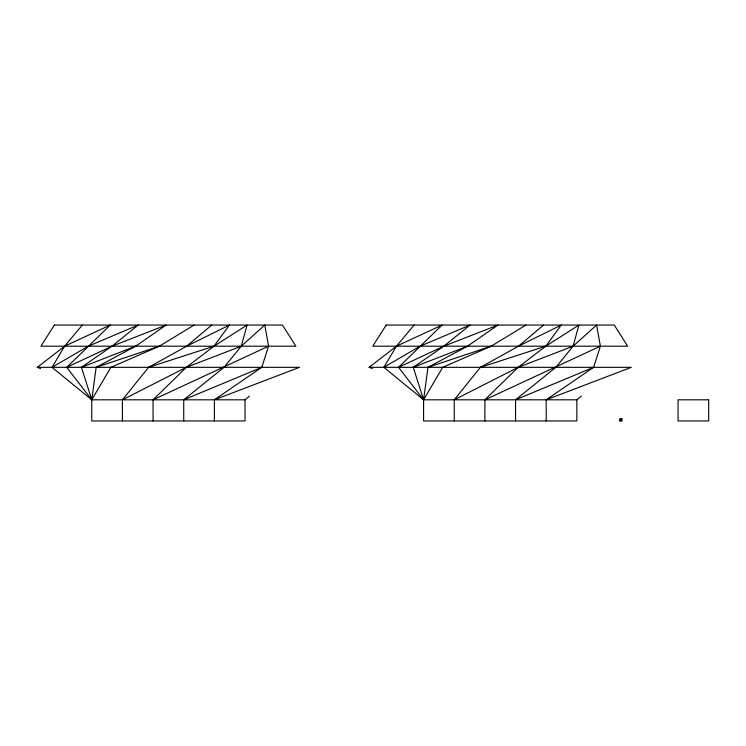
<?xml version="1.0" encoding="UTF-8"?>
<svg xmlns="http://www.w3.org/2000/svg" width="746" height="746" viewBox="0 0 746 746"><rect width="100%" height="100%" fill="white"/><g stroke="black" fill="none" stroke-linecap="round" stroke-linejoin="round"><path stroke-width="1.12" d="M245.033 399.809L91.767 399.809L96.15 367.33L135.669 346.191L166.162 325.051L111.984 346.191L66.72 367.33L91.767 399.809L91.767 420.949L245.033 420.949L245.033 399.809L249.453 396.201M576.854 399.809L423.588 399.809L427.971 367.33L467.5 346.191L497.983 325.051L443.814 346.191L398.55 367.33L423.588 399.809L423.588 420.949L576.854 420.949L576.854 399.809L581.274 396.201M214.382 420.949L214.382 399.809L261.771 367.33L268.56 346.191L264.765 325.051L241.266 346.191L224.042 367.33L183.73 399.809L183.73 420.949M546.203 420.949L546.203 399.809L593.602 367.33L600.39 346.191L596.595 325.051L573.087 346.191L555.873 367.33L515.551 399.809L515.551 420.949M82.321 325.051L64.622 346.191L52.015 367.33L91.767 399.809L110.865 367.33L159.355 346.191L194.109 325.051M414.142 325.051L396.443 346.191L383.836 367.33L423.588 399.809L442.686 367.33L491.176 346.191L525.93 325.051M122.419 420.949L122.419 399.809L148.594 367.33L186.659 346.191L229.442 325.051L213.962 346.191L186.323 367.33L153.07 399.809L153.07 420.949M454.249 420.949L454.249 399.809L480.415 367.33L518.479 346.191L561.262 325.051L545.783 346.191L518.144 367.33L484.9 399.809L484.9 420.949M66.72 367.33L110.268 325.051L64.622 346.191L37.3 367.33L40.536 368.571M398.55 367.33L442.089 325.051L396.443 346.191L369.121 367.33L372.357 368.571M186.659 346.191L211.771 325.051M518.479 346.191L543.601 325.051M91.767 399.809L81.435 367.33L111.984 346.191L138.215 325.051L88.308 346.191L52.015 367.33M423.588 399.809L413.256 367.33L443.814 346.191L470.036 325.051L420.129 346.191L383.836 367.33M122.419 399.809L186.323 367.33L241.266 346.191L247.103 325.051L213.962 346.191L148.594 367.33M454.249 399.809L518.144 367.33L573.087 346.191L578.924 325.051L545.783 346.191L480.415 367.33M268.56 346.191L153.07 399.809M600.39 346.191L484.9 399.809M183.73 399.809L261.771 367.33M515.551 399.809L593.602 367.33M81.435 367.33L135.669 346.191M413.256 367.33L467.5 346.191M214.382 399.809L299.5 367.33L37.3 367.33M546.203 399.809L631.321 367.33L369.121 367.33M96.15 367.33L159.355 346.191M427.971 367.33L491.176 346.191M619.74 419.849L620.84 420.949L620.84 419.849M54.374 325.051L40.937 346.191L295.864 346.191L282.436 325.051L54.374 325.051M386.195 325.051L372.758 346.191L627.684 346.191L614.256 325.051L386.195 325.051M708.7 399.809L678.049 399.809L678.049 420.949L708.7 420.949L708.7 399.809M621.931 418.748L619.74 418.748L619.74 420.949L621.931 420.949L621.931 418.748"/></g></svg>
